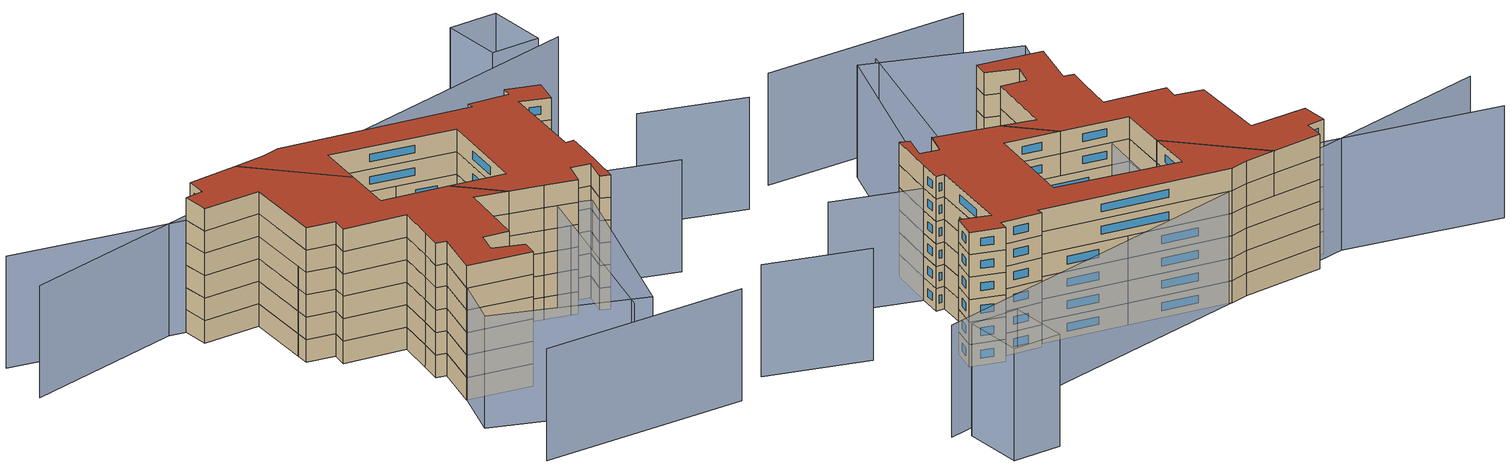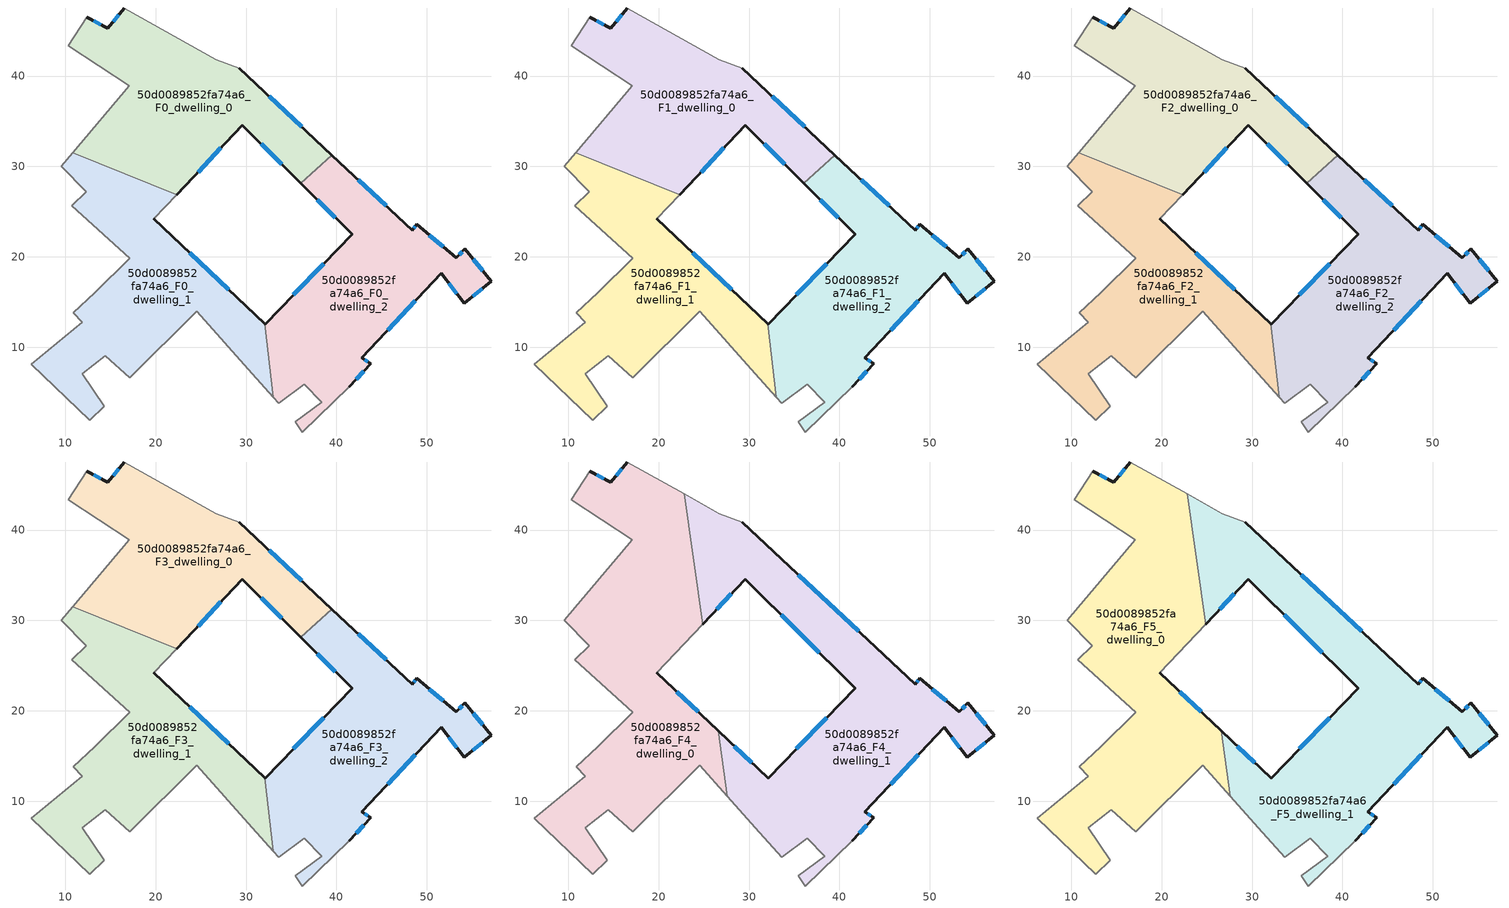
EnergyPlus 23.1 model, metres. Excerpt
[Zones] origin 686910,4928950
50d0089852fa74a6_F0_dwelling_0
 floor ground (EU_floor_Construction): 29.23,40.89 39.5,31.26 36.03,28.17 29.58,34.58 22.33,26.89 10.83,31.5 17.11,38.91 10.34,43.38 12.41,46.5 14.69,45.28 16.53,47.53 26.72,41.82 z0
 wall outside (EU_wall_Construction): 16.53,47.53 14.69,45.28 12.41,46.5 / 39.5,31.26 29.23,40.89 / 22.33,26.89 29.58,34.58 36.03,28.17 z0:3
 wall adiabatic (EU_wall_Construction): 12.41,46.5 10.34,43.38 17.11,38.91 10.83,31.5 / 29.23,40.89 26.72,41.82 16.53,47.53 z0:3
 wall to 50d0089852fa74a6_F0_dwelling_1 (EU_wall_Construction): 10.83,31.5 22.33,26.89 z0:3
 wall to 50d0089852fa74a6_F0_dwelling_2 (EU_wall_Construction): 36.03,28.17 39.5,31.26 z0:3
 window (EU_Window_Construction): 13.95,45.68 13.15,46.1 / 15.93,46.8 15.29,46.01 / 36.16,34.4 32.57,37.76 / 31.68,32.5 33.93,30.25 / 24.69,29.39 27.22,32.08 z0.98:2.02
50d0089852fa74a6_F0_dwelling_1
 floor ground (EU_floor_Construction): 22.33,26.89 19.81,24.21 32.05,12.62 32.99,4.49 30.67,7.1 24.55,14.01 17.16,6.65 14.45,9.09 11.87,7.09 14.31,3.48 12.7,1.95 6.26,8.1 11.9,12.78 10.91,13.82 13.25,16.02 17.12,19.84 10.7,25.64 12.35,27.21 9.58,30.02 10.83,31.5 z0
 wall outside (EU_wall_Construction): 32.05,12.62 19.81,24.21 z0:3
 wall adiabatic (EU_wall_Construction): 10.83,31.5 9.58,30.02 12.35,27.21 10.7,25.64 17.12,19.84 13.25,16.02 10.91,13.82 11.9,12.78 6.26,8.1 12.7,1.95 14.31,3.48 11.87,7.09 14.45,9.09 17.16,6.65 24.55,14.01 30.67,7.1 32.99,4.49 / 19.81,24.21 22.33,26.89 z0:3
 wall to 50d0089852fa74a6_F0_dwelling_2 (EU_wall_Construction): 32.99,4.49 32.05,12.62 z0:3
 window (EU_Window_Construction): 28.07,16.39 23.79,20.44 z0.98:2.02
50d0089852fa74a6_F0_dwelling_2
 floor ground (EU_floor_Construction): 54.2,20.91 57.11,17.28 54.13,14.85 51.59,18.17 42.81,8.84 43.78,8.18 41.42,5.66 36.24,0.63 35.44,1.74 38.37,3.94 36.46,5.9 33.6,3.81 32.99,4.49 32.05,12.62 32.1,12.57 41.75,22.48 36.03,28.17 39.5,31.26 48.38,22.95 48.87,23.6 53.25,19.92 z0
 wall outside (EU_wall_Construction): 41.42,5.66 43.78,8.18 42.81,8.84 51.59,18.17 54.13,14.85 57.11,17.28 54.2,20.91 53.25,19.92 48.87,23.6 48.38,22.95 39.5,31.26 / 36.03,28.17 41.75,22.48 32.1,12.57 32.05,12.62 z0:3
 wall adiabatic (EU_wall_Construction): 32.99,4.49 33.6,3.81 36.46,5.9 38.37,3.94 35.44,1.74 36.24,0.63 41.42,5.66 z0:3
 window (EU_Window_Construction): 45.66,11.88 48.73,15.14 / 43.46,8.4 43.12,8.63 / 42.19,6.48 43.01,7.36 / 38.61,19.26 35.24,15.79 / 37.89,26.32 39.89,24.33 / 45.49,25.65 42.39,28.56 / 48.71,23.39 48.54,23.16 / 51.82,21.12 50.29,22.4 / 53.89,20.59 53.56,20.24 / 56.16,18.46 55.14,19.73 / 55.1,15.64 56.14,16.49 / 52.41,17.09 53.3,15.93 z0.98:2.02
50d0089852fa74a6_F1_dwelling_0
 floor to 50d0089852fa74a6_F0_dwelling_0 (EU_floor_Construction): 29.23,40.89 39.5,31.26 36.03,28.17 29.58,34.58 22.33,26.89 10.83,31.5 17.11,38.91 10.34,43.38 12.41,46.5 14.69,45.28 16.53,47.53 26.72,41.82 z3
 wall outside (EU_wall_Construction): 16.53,47.53 14.69,45.28 12.41,46.5 / 39.5,31.26 29.23,40.89 / 22.33,26.89 29.58,34.58 36.03,28.17 z3:6
 wall adiabatic (EU_wall_Construction): 12.41,46.5 10.34,43.38 17.11,38.91 10.83,31.5 / 29.23,40.89 26.72,41.82 16.53,47.53 z3:6
 wall to 50d0089852fa74a6_F1_dwelling_1 (EU_wall_Construction): 10.83,31.5 22.33,26.89 z3:6
 wall to 50d0089852fa74a6_F1_dwelling_2 (EU_wall_Construction): 36.03,28.17 39.5,31.26 z3:6
 window (EU_Window_Construction): 13.95,45.68 13.15,46.1 / 15.93,46.8 15.29,46.01 / 36.16,34.4 32.57,37.76 / 31.68,32.5 33.93,30.25 / 24.69,29.39 27.22,32.08 z3.98:5.02
50d0089852fa74a6_F1_dwelling_1
 floor to 50d0089852fa74a6_F0_dwelling_1 (EU_floor_Construction): 22.33,26.89 19.81,24.21 32.05,12.62 32.99,4.49 30.67,7.1 24.55,14.01 17.16,6.65 14.45,9.09 11.87,7.09 14.31,3.48 12.7,1.95 6.26,8.1 11.9,12.78 10.91,13.82 13.25,16.02 17.12,19.84 10.7,25.64 12.35,27.21 9.58,30.02 10.83,31.5 z3
 wall outside (EU_wall_Construction): 32.05,12.62 19.81,24.21 z3:6
 wall adiabatic (EU_wall_Construction): 10.83,31.5 9.58,30.02 12.35,27.21 10.7,25.64 17.12,19.84 13.25,16.02 10.91,13.82 11.9,12.78 6.26,8.1 12.7,1.95 14.31,3.48 11.87,7.09 14.45,9.09 17.16,6.65 24.55,14.01 30.67,7.1 32.99,4.49 / 19.81,24.21 22.33,26.89 z3:6
 wall to 50d0089852fa74a6_F1_dwelling_2 (EU_wall_Construction): 32.99,4.49 32.05,12.62 z3:6
 window (EU_Window_Construction): 28.07,16.39 23.79,20.44 z3.98:5.02
50d0089852fa74a6_F1_dwelling_2
 floor to 50d0089852fa74a6_F0_dwelling_2 (EU_floor_Construction): 54.2,20.91 57.11,17.28 54.13,14.85 51.59,18.17 42.81,8.84 43.78,8.18 41.42,5.66 36.24,0.63 35.44,1.74 38.37,3.94 36.46,5.9 33.6,3.81 32.99,4.49 32.05,12.62 32.1,12.57 41.75,22.48 36.03,28.17 39.5,31.26 48.38,22.95 48.87,23.6 53.25,19.92 z3
 wall outside (EU_wall_Construction): 41.42,5.66 43.78,8.18 42.81,8.84 51.59,18.17 54.13,14.85 57.11,17.28 54.2,20.91 53.25,19.92 48.87,23.6 48.38,22.95 39.5,31.26 / 36.03,28.17 41.75,22.48 32.1,12.57 32.05,12.62 z3:6
 wall adiabatic (EU_wall_Construction): 32.99,4.49 33.6,3.81 36.46,5.9 38.37,3.94 35.44,1.74 36.24,0.63 41.42,5.66 z3:6
 window (EU_Window_Construction): 45.66,11.88 48.73,15.14 / 43.46,8.4 43.12,8.63 / 42.19,6.48 43.01,7.36 / 38.61,19.26 35.24,15.79 / 37.89,26.32 39.89,24.33 / 45.49,25.65 42.39,28.56 / 48.71,23.39 48.54,23.16 / 51.82,21.12 50.29,22.4 / 53.89,20.59 53.56,20.24 / 56.16,18.46 55.14,19.73 / 55.1,15.64 56.14,16.49 / 52.41,17.09 53.3,15.93 z3.98:5.02
50d0089852fa74a6_F2_dwelling_0
 floor to 50d0089852fa74a6_F1_dwelling_0 (EU_floor_Construction): 29.23,40.89 39.5,31.26 36.03,28.17 29.58,34.58 22.33,26.89 10.83,31.5 17.11,38.91 10.34,43.38 12.41,46.5 14.69,45.28 16.53,47.53 26.72,41.82 z6
 wall outside (EU_wall_Construction): 16.53,47.53 14.69,45.28 12.41,46.5 / 39.5,31.26 29.23,40.89 / 22.33,26.89 29.58,34.58 36.03,28.17 z6:9
 wall adiabatic (EU_wall_Construction): 12.41,46.5 10.34,43.38 17.11,38.91 10.83,31.5 / 29.23,40.89 26.72,41.82 16.53,47.53 z6:9
 wall to 50d0089852fa74a6_F2_dwelling_1 (EU_wall_Construction): 10.83,31.5 22.33,26.89 z6:9
 wall to 50d0089852fa74a6_F2_dwelling_2 (EU_wall_Construction): 36.03,28.17 39.5,31.26 z6:9
 window (EU_Window_Construction): 13.95,45.68 13.15,46.1 / 15.93,46.8 15.29,46.01 / 36.16,34.4 32.57,37.76 / 31.68,32.5 33.93,30.25 / 24.69,29.39 27.22,32.08 z6.98:8.02
50d0089852fa74a6_F2_dwelling_1
 floor to 50d0089852fa74a6_F1_dwelling_1 (EU_floor_Construction): 22.33,26.89 19.81,24.21 32.05,12.62 32.99,4.49 30.67,7.1 24.55,14.01 17.16,6.65 14.45,9.09 11.87,7.09 14.31,3.48 12.7,1.95 6.26,8.1 11.9,12.78 10.91,13.82 13.25,16.02 17.12,19.84 10.7,25.64 12.35,27.21 9.58,30.02 10.83,31.5 z6
 wall outside (EU_wall_Construction): 32.05,12.62 19.81,24.21 z6:9
 wall adiabatic (EU_wall_Construction): 10.83,31.5 9.58,30.02 12.35,27.21 10.7,25.64 17.12,19.84 13.25,16.02 10.91,13.82 11.9,12.78 6.26,8.1 12.7,1.95 14.31,3.48 11.87,7.09 14.45,9.09 17.16,6.65 24.55,14.01 30.67,7.1 32.99,4.49 / 19.81,24.21 22.33,26.89 z6:9
 wall to 50d0089852fa74a6_F2_dwelling_2 (EU_wall_Construction): 32.99,4.49 32.05,12.62 z6:9
 window (EU_Window_Construction): 28.07,16.39 23.79,20.44 z6.98:8.02
50d0089852fa74a6_F2_dwelling_2
 floor to 50d0089852fa74a6_F1_dwelling_2 (EU_floor_Construction): 54.2,20.91 57.11,17.28 54.13,14.85 51.59,18.17 42.81,8.84 43.78,8.18 41.42,5.66 36.24,0.63 35.44,1.74 38.37,3.94 36.46,5.9 33.6,3.81 32.99,4.49 32.05,12.62 32.1,12.57 41.75,22.48 36.03,28.17 39.5,31.26 48.38,22.95 48.87,23.6 53.25,19.92 z6
 wall outside (EU_wall_Construction): 41.42,5.66 43.78,8.18 42.81,8.84 51.59,18.17 54.13,14.85 57.11,17.28 54.2,20.91 53.25,19.92 48.87,23.6 48.38,22.95 39.5,31.26 / 36.03,28.17 41.75,22.48 32.1,12.57 32.05,12.62 z6:9
 wall adiabatic (EU_wall_Construction): 32.99,4.49 33.6,3.81 36.46,5.9 38.37,3.94 35.44,1.74 36.24,0.63 41.42,5.66 z6:9
 window (EU_Window_Construction): 45.66,11.88 48.73,15.14 / 43.46,8.4 43.12,8.63 / 42.19,6.48 43.01,7.36 / 38.61,19.26 35.24,15.79 / 37.89,26.32 39.89,24.33 / 45.49,25.65 42.39,28.56 / 48.71,23.39 48.54,23.16 / 51.82,21.12 50.29,22.4 / 53.89,20.59 53.56,20.24 / 56.16,18.46 55.14,19.73 / 55.1,15.64 56.14,16.49 / 52.41,17.09 53.3,15.93 z6.98:8.02
50d0089852fa74a6_F3_dwelling_0
 floor to 50d0089852fa74a6_F2_dwelling_0 (EU_floor_Construction): 29.23,40.89 39.5,31.26 36.03,28.17 29.58,34.58 22.33,26.89 10.83,31.5 17.11,38.91 10.34,43.38 12.41,46.5 14.69,45.28 16.53,47.53 26.72,41.82 z9
 wall outside (EU_wall_Construction): 16.53,47.53 14.69,45.28 12.41,46.5 / 39.5,31.26 29.23,40.89 / 22.33,26.89 29.58,34.58 36.03,28.17 z9:12
 wall adiabatic (EU_wall_Construction): 12.41,46.5 10.34,43.38 17.11,38.91 10.83,31.5 / 29.23,40.89 26.72,41.82 16.53,47.53 z9:12
 wall to 50d0089852fa74a6_F3_dwelling_1 (EU_wall_Construction): 10.83,31.5 22.33,26.89 z9:12
 wall to 50d0089852fa74a6_F3_dwelling_2 (EU_wall_Construction): 36.03,28.17 39.5,31.26 z9:12
 window (EU_Window_Construction): 13.95,45.68 13.15,46.1 / 15.93,46.8 15.29,46.01 / 36.16,34.4 32.57,37.76 / 31.68,32.5 33.93,30.25 / 24.69,29.39 27.22,32.08 z9.98:11.02
50d0089852fa74a6_F3_dwelling_1
 floor to 50d0089852fa74a6_F2_dwelling_1 (EU_floor_Construction): 22.33,26.89 19.81,24.21 32.05,12.62 32.99,4.49 30.67,7.1 24.55,14.01 17.16,6.65 14.45,9.09 11.87,7.09 14.31,3.48 12.7,1.95 6.26,8.1 11.9,12.78 10.91,13.82 13.25,16.02 17.12,19.84 10.7,25.64 12.35,27.21 9.58,30.02 10.83,31.5 z9
 wall outside (EU_wall_Construction): 32.05,12.62 19.81,24.21 z9:12
 wall adiabatic (EU_wall_Construction): 10.83,31.5 9.58,30.02 12.35,27.21 10.7,25.64 17.12,19.84 13.25,16.02 10.91,13.82 11.9,12.78 6.26,8.1 12.7,1.95 14.31,3.48 11.87,7.09 14.45,9.09 17.16,6.65 24.55,14.01 30.67,7.1 32.99,4.49 / 19.81,24.21 22.33,26.89 z9:12
 wall to 50d0089852fa74a6_F3_dwelling_2 (EU_wall_Construction): 32.99,4.49 32.05,12.62 z9:12
 window (EU_Window_Construction): 28.07,16.39 23.79,20.44 z9.98:11.02
50d0089852fa74a6_F3_dwelling_2
 floor to 50d0089852fa74a6_F2_dwelling_2 (EU_floor_Construction): 54.2,20.91 57.11,17.28 54.13,14.85 51.59,18.17 42.81,8.84 43.78,8.18 41.42,5.66 36.24,0.63 35.44,1.74 38.37,3.94 36.46,5.9 33.6,3.81 32.99,4.49 32.05,12.62 32.1,12.57 41.75,22.48 36.03,28.17 39.5,31.26 48.38,22.95 48.87,23.6 53.25,19.92 z9
 wall outside (EU_wall_Construction): 41.42,5.66 43.78,8.18 42.81,8.84 51.59,18.17 54.13,14.85 57.11,17.28 54.2,20.91 53.25,19.92 48.87,23.6 48.38,22.95 39.5,31.26 / 36.03,28.17 41.75,22.48 32.1,12.57 32.05,12.62 z9:12
 wall adiabatic (EU_wall_Construction): 32.99,4.49 33.6,3.81 36.46,5.9 38.37,3.94 35.44,1.74 36.24,0.63 41.42,5.66 z9:12
 window (EU_Window_Construction): 45.66,11.88 48.73,15.14 / 43.46,8.4 43.12,8.63 / 42.19,6.48 43.01,7.36 / 38.61,19.26 35.24,15.79 / 37.89,26.32 39.89,24.33 / 45.49,25.65 42.39,28.56 / 48.71,23.39 48.54,23.16 / 51.82,21.12 50.29,22.4 / 53.89,20.59 53.56,20.24 / 56.16,18.46 55.14,19.73 / 55.1,15.64 56.14,16.49 / 52.41,17.09 53.3,15.93 z9.98:11.02
50d0089852fa74a6_F4_dwelling_0
 floor to 50d0089852fa74a6_F3_dwelling_0 (EU_floor_Construction): 22.84,44 24.89,29.61 22.33,26.89 10.83,31.5 17.11,38.91 10.34,43.38 12.41,46.5 14.69,45.28 16.53,47.53 z12
 floor to 50d0089852fa74a6_F3_dwelling_1 (EU_floor_Construction): 22.33,26.89 19.81,24.21 26.58,17.8 27.61,10.55 24.55,14.01 17.16,6.65 14.45,9.09 11.87,7.09 14.31,3.48 12.7,1.95 6.26,8.1 11.9,12.78 10.91,13.82 13.25,16.02 17.12,19.84 10.7,25.64 12.35,27.21 9.58,30.02 10.83,31.5 z12
 wall outside (EU_wall_Construction): 16.53,47.53 14.69,45.28 12.41,46.5 / 26.58,17.8 19.81,24.21 z12:15
 wall adiabatic (EU_wall_Construction): 12.41,46.5 10.34,43.38 17.11,38.91 9.58,30.02 12.35,27.21 10.7,25.64 17.12,19.84 13.25,16.02 10.91,13.82 11.9,12.78 6.26,8.1 12.7,1.95 14.31,3.48 11.87,7.09 14.45,9.09 17.16,6.65 24.55,14.01 27.61,10.55 / 22.83,44 16.53,47.53 / 19.81,24.21 24.89,29.61 z12:15
 wall to 50d0089852fa74a6_F4_dwelling_1 (EU_wall_Construction): 24.89,29.61 22.83,44 / 27.61,10.55 26.58,17.8 z12:15
 window (EU_Window_Construction): 13.95,45.68 13.15,46.1 / 15.93,46.8 15.29,46.01 / 24.38,19.88 22.01,22.13 z12.98:14.02
50d0089852fa74a6_F4_dwelling_1
 floor outside (EU_floor_Construction): 36.46,5.9 33.6,3.81 32.99,4.49 33.6,3.81 z12
 floor to 50d0089852fa74a6_F3_dwelling_0 (EU_floor_Construction): 29.23,40.89 39.5,31.26 36.03,28.17 29.58,34.58 24.89,29.61 22.84,44 26.72,41.82 z12
 floor to 50d0089852fa74a6_F3_dwelling_2 (EU_floor_Construction): 54.2,20.91 57.11,17.28 54.13,14.85 51.59,18.17 42.81,8.84 43.78,8.18 41.42,5.66 36.24,0.63 35.44,1.74 38.37,3.94 36.46,5.9 33.6,3.81 32.99,4.49 32.05,12.62 32.1,12.57 41.75,22.48 36.03,28.17 39.5,31.26 48.38,22.95 48.87,23.6 53.25,19.92 z12
 floor to 50d0089852fa74a6_F3_dwelling_1 (EU_floor_Construction): 32.05,12.62 32.99,4.49 30.67,7.1 27.61,10.55 26.58,17.8 z12
 wall outside (EU_wall_Construction): 41.42,5.66 43.78,8.18 42.81,8.84 51.59,18.17 54.13,14.85 57.11,17.28 54.2,20.91 53.25,19.92 48.87,23.6 48.38,22.95 29.23,40.89 / 24.89,29.61 29.58,34.58 41.75,22.48 32.1,12.57 26.58,17.8 z12:15
 wall adiabatic (EU_wall_Construction): 27.61,10.55 30.67,7.1 33.6,3.81 36.46,5.9 38.37,3.94 35.44,1.74 36.24,0.63 41.42,5.66 / 29.23,40.89 26.72,41.82 22.83,44 z12:15
 window (EU_Window_Construction): 43.46,8.4 43.12,8.63 / 42.19,6.48 43.01,7.36 / 30.3,14.27 28.37,16.1 / 38.61,19.26 35.24,15.79 / 33.54,30.65 37.79,26.42 / 26.42,31.22 28.05,32.96 / 42.15,28.79 35.46,35.06 / 48.71,23.39 48.54,23.16 / 51.82,21.12 50.29,22.4 / 53.89,20.59 53.56,20.24 / 56.16,18.46 55.14,19.73 / 55.1,15.64 56.14,16.49 / 52.41,17.09 53.3,15.93 / 45.66,11.88 48.73,15.14 z12.98:14.02
50d0089852fa74a6_F5_dwelling_0
 floor to 50d0089852fa74a6_F4_dwelling_0 (EU_floor_Construction): 22.83,44 24.89,29.61 19.81,24.21 26.58,17.8 27.61,10.55 24.55,14.01 17.16,6.65 14.45,9.09 11.87,7.09 14.31,3.48 12.7,1.95 6.26,8.1 11.9,12.78 10.91,13.82 13.25,16.02 17.12,19.84 10.7,25.64 12.35,27.21 9.58,30.02 17.11,38.91 10.34,43.38 12.41,46.5 14.69,45.28 16.53,47.53 z15
 wall outside (EU_wall_Construction): 16.53,47.53 14.69,45.28 12.41,46.5 / 26.58,17.8 19.81,24.21 z15:18
 wall adiabatic (EU_wall_Construction): 12.41,46.5 10.34,43.38 17.11,38.91 9.58,30.02 12.35,27.21 10.7,25.64 17.12,19.84 13.25,16.02 10.91,13.82 11.9,12.78 6.26,8.1 12.7,1.95 14.31,3.48 11.87,7.09 14.45,9.09 17.16,6.65 24.55,14.01 27.61,10.55 / 22.83,44 16.53,47.53 / 19.81,24.21 24.89,29.61 z15:18
 wall to 50d0089852fa74a6_F5_dwelling_1 (EU_wall_Construction): 24.89,29.61 22.83,44 / 27.61,10.55 26.58,17.8 z15:18
 window (EU_Window_Construction): 13.95,45.68 13.15,46.1 / 15.93,46.8 15.29,46.01 / 24.38,19.88 22.01,22.13 z15.98:17.02
 roof outside (EU_roof_Construction): 27.61,10.55 26.58,17.8 19.81,24.21 24.89,29.61 22.83,44 16.53,47.53 14.69,45.28 12.41,46.5 10.34,43.38 17.11,38.91 9.58,30.02 12.35,27.21 10.7,25.64 17.12,19.84 13.25,16.02 10.91,13.82 11.9,12.78 6.26,8.1 12.7,1.95 14.31,3.48 11.87,7.09 14.45,9.09 17.16,6.65 24.55,14.01 z18
50d0089852fa74a6_F5_dwelling_1
 floor to 50d0089852fa74a6_F4_dwelling_1 (EU_floor_Construction): 48.87,23.6 53.25,19.92 54.2,20.91 57.11,17.28 54.13,14.85 51.59,18.17 42.81,8.84 43.78,8.18 41.42,5.66 36.24,0.63 35.44,1.74 38.37,3.94 36.46,5.9 33.6,3.81 30.67,7.1 27.61,10.55 26.58,17.8 32.1,12.57 41.75,22.48 29.58,34.58 24.89,29.61 22.83,44 26.72,41.82 29.23,40.89 48.38,22.95 z15
 wall outside (EU_wall_Construction): 41.42,5.66 43.78,8.18 42.81,8.84 51.59,18.17 54.13,14.85 57.11,17.28 54.2,20.91 53.25,19.92 48.87,23.6 48.38,22.95 29.23,40.89 / 24.89,29.61 29.58,34.58 41.75,22.48 32.1,12.57 26.58,17.8 z15:18
 wall adiabatic (EU_wall_Construction): 27.61,10.55 30.67,7.1 33.6,3.81 36.46,5.9 38.37,3.94 35.44,1.74 36.24,0.63 41.42,5.66 / 29.23,40.89 26.72,41.82 22.83,44 z15:18
 window (EU_Window_Construction): 43.46,8.4 43.12,8.63 / 42.19,6.48 43.01,7.36 / 30.3,14.27 28.37,16.1 / 38.61,19.26 35.24,15.79 / 33.54,30.65 37.79,26.42 / 26.42,31.22 28.05,32.96 / 42.15,28.79 35.46,35.06 / 48.71,23.39 48.54,23.16 / 51.82,21.12 50.29,22.4 / 53.89,20.59 53.56,20.24 / 56.16,18.46 55.14,19.73 / 55.1,15.64 56.14,16.49 / 52.41,17.09 53.3,15.93 / 45.66,11.88 48.73,15.14 z15.98:17.02
 roof outside (EU_roof_Construction): 54.13,14.85 57.11,17.28 54.2,20.91 53.25,19.92 48.87,23.6 48.38,22.95 29.23,40.89 26.72,41.82 22.83,44 24.89,29.61 29.58,34.58 41.75,22.48 32.1,12.57 26.58,17.8 27.61,10.55 30.67,7.1 33.6,3.81 36.46,5.9 38.37,3.94 35.44,1.74 36.24,0.63 41.42,5.66 43.78,8.18 42.81,8.84 51.59,18.17 z18
shading: -6.38,-6.84 17.55,-23.14 / 59.33,5.76 68.4,-5.35 / 9.26,-12.36 37.48,10.52 / 37.48,10.52 49.1,-3.81 / -4.63,63.46 29.01,29.98 / 29.01,29.98 6.75,7.61 / 76.33,22.15 -10.95,56.76 / 11.76,-13.83 -0.42,3.36 / -0.42,3.36 22.43,19.57 / 22.43,19.57 34.62,2.37 / 34.62,2.37 11.76,-13.83 / 79.92,31.5 75.17,24.25 / 75.17,24.25 69.42,28.01 / 69.42,28.01 74.17,35.27 / 74.17,35.27 79.92,31.5 z0:15
[Building]
EU S2 Campaign: North Axis=0; Terrain=City; Solar Distribution=FullExterior
[Site:Location]
Bologna: Latitude=44.5; Longitude=11.25; Time Zone=1; Elevation=37
[SizingPeriod:WeatherFileDays]
AnnualSizingPeriod: Begin Month=1; Begin Day of Month=1; End Month=12; End Day of Month=31; Day of Week for Start Day=Monday; Use Weather File Daylight Saving Period=No; Use Weather File Rain and Snow Indicators=No
[MATERIAL]
EU_InternalMass_Material: Roughness=MediumRough; Thickness=0.1; Conductivity=1; Density=1800; Specific Heat=900; Thermal Absorptance=0.9; Solar Absorptance=0.7; Visible Absorptance=0.7
[MATERIAL:NOMASS] Roughness=MediumRough; Thermal Absorptance=0.9; Solar Absorptance=0.7; Visible Absorptance=0.7
Name | Thermal Resistance
EU_wall_NoMass | 0.905828
EU_roof_NoMass | 0.37593
EU_floor_NoMass | 0.67114
[WINDOWMATERIAL:SIMPLEGLAZINGSYSTEM]
EU_Window_SimpleGlazing: UFactor=4.52486; Solar Heat Gain Coefficient=0.85; Visible Transmittance=0.85
[CONSTRUCTION]
EU_wall_Construction: EU_wall_NoMass
EU_roof_Construction: EU_roof_NoMass
EU_floor_Construction: EU_floor_NoMass
EU_InternalMass_Construction: EU_InternalMass_Material
EU_Window_Construction: EU_Window_SimpleGlazing
[ZONE] Type=1; Multiplier=1; Ceiling Height=autocalculate; Floor Area=autocalculate; Part of Total Floor Area=Yes
Name | Volume
50d0089852fa74a6_F0_dwelling_0 | 873.442
50d0089852fa74a6_F1_dwelling_0; 50d0089852fa74a6_F2_dwelling_0; 50d0089852fa74a6_F3_dwelling_0 | 873.443
50d0089852fa74a6_F4_dwelling_0; 50d0089852fa74a6_F4_dwelling_1 | 1310.17
50d0089852fa74a6_F5_dwelling_0 | 1310.18
50d0089852fa74a6_F0_dwelling_1; 50d0089852fa74a6_F1_dwelling_1; 50d0089852fa74a6_F2_dwelling_1; 50d0089852fa74a6_F3_dwelling_1 | 873.455
50d0089852fa74a6_F5_dwelling_1 | 1310.15
50d0089852fa74a6_F0_dwelling_2 | 873.471
50d0089852fa74a6_F1_dwelling_2; 50d0089852fa74a6_F2_dwelling_2; 50d0089852fa74a6_F3_dwelling_2 | 873.438
[INTERNALMASS] Construction=EU_InternalMass_Construction
Name | Zone or ZoneList | Surface Area
50d0089852fa74a6_F0_dwelling_0_EU_InternalMass | 50d0089852fa74a6_F0_dwelling_0 | 291.148
50d0089852fa74a6_F0_dwelling_1_EU_InternalMass | 50d0089852fa74a6_F0_dwelling_1 | 291.152
50d0089852fa74a6_F0_dwelling_2_EU_InternalMass | 50d0089852fa74a6_F0_dwelling_2 | 291.155
50d0089852fa74a6_F1_dwelling_0_EU_InternalMass | 50d0089852fa74a6_F1_dwelling_0 | 291.148
50d0089852fa74a6_F1_dwelling_1_EU_InternalMass | 50d0089852fa74a6_F1_dwelling_1 | 291.152
50d0089852fa74a6_F1_dwelling_2_EU_InternalMass | 50d0089852fa74a6_F1_dwelling_2 | 291.155
50d0089852fa74a6_F2_dwelling_0_EU_InternalMass | 50d0089852fa74a6_F2_dwelling_0 | 291.148
50d0089852fa74a6_F2_dwelling_1_EU_InternalMass | 50d0089852fa74a6_F2_dwelling_1 | 291.152
50d0089852fa74a6_F2_dwelling_2_EU_InternalMass | 50d0089852fa74a6_F2_dwelling_2 | 291.155
50d0089852fa74a6_F3_dwelling_0_EU_InternalMass | 50d0089852fa74a6_F3_dwelling_0 | 291.148
50d0089852fa74a6_F3_dwelling_1_EU_InternalMass | 50d0089852fa74a6_F3_dwelling_1 | 291.152
50d0089852fa74a6_F3_dwelling_2_EU_InternalMass | 50d0089852fa74a6_F3_dwelling_2 | 291.155
50d0089852fa74a6_F4_dwelling_0_EU_InternalMass | 50d0089852fa74a6_F4_dwelling_0 | 436.728
50d0089852fa74a6_F4_dwelling_1_EU_InternalMass | 50d0089852fa74a6_F4_dwelling_1 | 436.725
50d0089852fa74a6_F5_dwelling_0_EU_InternalMass | 50d0089852fa74a6_F5_dwelling_0 | 436.728
50d0089852fa74a6_F5_dwelling_1_EU_InternalMass | 50d0089852fa74a6_F5_dwelling_1 | 436.725
[OTHEREQUIPMENT] Fuel Type=Electricity; Design Level Calculation Method=Watts/Area; Power per Zone Floor Area=1; Fraction Latent=0; Fraction Radiant=0; Fraction Lost=0; Carbon Dioxide Generation Rate=0; EndUse Subcategory=EU_Step8_InternalGains
Name | Zone or ZoneList or Space or SpaceList | Schedule
EU_Step8_InternalGain_50d0089852fa74a6_F0_dwelling_0_f000 | 50d0089852fa74a6_F0_dwelling_0 | EU_Step8_GainSchedule_50d0089852fa74a6_F0_dwelling_0_f000
EU_Step8_InternalGain_50d0089852fa74a6_F0_dwelling_1_f000 | 50d0089852fa74a6_F0_dwelling_1 | EU_Step8_GainSchedule_50d0089852fa74a6_F0_dwelling_1_f000
EU_Step8_InternalGain_50d0089852fa74a6_F0_dwelling_2_f000 | 50d0089852fa74a6_F0_dwelling_2 | EU_Step8_GainSchedule_50d0089852fa74a6_F0_dwelling_2_f000
EU_Step8_InternalGain_50d0089852fa74a6_F1_dwelling_0_f000 | 50d0089852fa74a6_F1_dwelling_0 | EU_Step8_GainSchedule_50d0089852fa74a6_F1_dwelling_0_f000
EU_Step8_InternalGain_50d0089852fa74a6_F1_dwelling_1_f000 | 50d0089852fa74a6_F1_dwelling_1 | EU_Step8_GainSchedule_50d0089852fa74a6_F1_dwelling_1_f000
EU_Step8_InternalGain_50d0089852fa74a6_F1_dwelling_2_f000 | 50d0089852fa74a6_F1_dwelling_2 | EU_Step8_GainSchedule_50d0089852fa74a6_F1_dwelling_2_f000
EU_Step8_InternalGain_50d0089852fa74a6_F2_dwelling_0_f000 | 50d0089852fa74a6_F2_dwelling_0 | EU_Step8_GainSchedule_50d0089852fa74a6_F2_dwelling_0_f000
EU_Step8_InternalGain_50d0089852fa74a6_F2_dwelling_1_f000 | 50d0089852fa74a6_F2_dwelling_1 | EU_Step8_GainSchedule_50d0089852fa74a6_F2_dwelling_1_f000
EU_Step8_InternalGain_50d0089852fa74a6_F2_dwelling_2_f000 | 50d0089852fa74a6_F2_dwelling_2 | EU_Step8_GainSchedule_50d0089852fa74a6_F2_dwelling_2_f000
EU_Step8_InternalGain_50d0089852fa74a6_F3_dwelling_0_f000 | 50d0089852fa74a6_F3_dwelling_0 | EU_Step8_GainSchedule_50d0089852fa74a6_F3_dwelling_0_f000
EU_Step8_InternalGain_50d0089852fa74a6_F3_dwelling_1_f000 | 50d0089852fa74a6_F3_dwelling_1 | EU_Step8_GainSchedule_50d0089852fa74a6_F3_dwelling_1_f000
EU_Step8_InternalGain_50d0089852fa74a6_F3_dwelling_2_f000 | 50d0089852fa74a6_F3_dwelling_2 | EU_Step8_GainSchedule_50d0089852fa74a6_F3_dwelling_2_f000
EU_Step8_InternalGain_50d0089852fa74a6_F4_dwelling_0_f000 | 50d0089852fa74a6_F4_dwelling_0 | EU_Step8_GainSchedule_50d0089852fa74a6_F4_dwelling_0_f000
EU_Step8_InternalGain_50d0089852fa74a6_F4_dwelling_1_f000 | 50d0089852fa74a6_F4_dwelling_1 | EU_Step8_GainSchedule_50d0089852fa74a6_F4_dwelling_1_f000
EU_Step8_InternalGain_50d0089852fa74a6_F5_dwelling_0_f000 | 50d0089852fa74a6_F5_dwelling_0 | EU_Step8_GainSchedule_50d0089852fa74a6_F5_dwelling_0_f000
EU_Step8_InternalGain_50d0089852fa74a6_F5_dwelling_1_f000 | 50d0089852fa74a6_F5_dwelling_1 | EU_Step8_GainSchedule_50d0089852fa74a6_F5_dwelling_1_f000
[ZONEVENTILATION:DESIGNFLOWRATE] Schedule=EU_AlwaysOn; Design Flow Rate Calculation Method=AirChanges/Hour; Air Changes per Hour=0.73129; Ventilation Type=Natural; Fan Pressure Rise=0; Fan Total Efficiency=1; Constant Term Coefficient=1; Temperature Term Coefficient=0; Velocity Term Coefficient=0; Velocity Squared Term Coefficient=0; Minimum Indoor Temperature=-100; Maximum Indoor Temperature=100; Delta Temperature=-100; Minimum Outdoor Temperature=-100; Maximum Outdoor Temperature=100; Maximum Wind Speed=40
Name | Zone or ZoneList or Space or SpaceList
EU_ConstantAir_50d0089852fa74a6_F0_dwelling_0 | 50d0089852fa74a6_F0_dwelling_0
EU_ConstantAir_50d0089852fa74a6_F0_dwelling_1 | 50d0089852fa74a6_F0_dwelling_1
EU_ConstantAir_50d0089852fa74a6_F0_dwelling_2 | 50d0089852fa74a6_F0_dwelling_2
EU_ConstantAir_50d0089852fa74a6_F1_dwelling_0 | 50d0089852fa74a6_F1_dwelling_0
EU_ConstantAir_50d0089852fa74a6_F1_dwelling_1 | 50d0089852fa74a6_F1_dwelling_1
EU_ConstantAir_50d0089852fa74a6_F1_dwelling_2 | 50d0089852fa74a6_F1_dwelling_2
EU_ConstantAir_50d0089852fa74a6_F2_dwelling_0 | 50d0089852fa74a6_F2_dwelling_0
EU_ConstantAir_50d0089852fa74a6_F2_dwelling_1 | 50d0089852fa74a6_F2_dwelling_1
EU_ConstantAir_50d0089852fa74a6_F2_dwelling_2 | 50d0089852fa74a6_F2_dwelling_2
EU_ConstantAir_50d0089852fa74a6_F3_dwelling_0 | 50d0089852fa74a6_F3_dwelling_0
EU_ConstantAir_50d0089852fa74a6_F3_dwelling_1 | 50d0089852fa74a6_F3_dwelling_1
EU_ConstantAir_50d0089852fa74a6_F3_dwelling_2 | 50d0089852fa74a6_F3_dwelling_2
EU_ConstantAir_50d0089852fa74a6_F4_dwelling_0 | 50d0089852fa74a6_F4_dwelling_0
EU_ConstantAir_50d0089852fa74a6_F4_dwelling_1 | 50d0089852fa74a6_F4_dwelling_1
EU_ConstantAir_50d0089852fa74a6_F5_dwelling_0 | 50d0089852fa74a6_F5_dwelling_0
EU_ConstantAir_50d0089852fa74a6_F5_dwelling_1 | 50d0089852fa74a6_F5_dwelling_1
[HVACTEMPLATE:THERMOSTAT] Constant Heating Setpoint=20; Constant Cooling Setpoint=50
EU_HeatOnly_50d0089852fa74a6_F0_dwelling_0; EU_HeatOnly_50d0089852fa74a6_F0_dwelling_1; EU_HeatOnly_50d0089852fa74a6_F0_dwelling_2; EU_HeatOnly_50d0089852fa74a6_F1_dwelling_0; EU_HeatOnly_50d0089852fa74a6_F1_dwelling_1; EU_HeatOnly_50d0089852fa74a6_F1_dwelling_2; EU_HeatOnly_50d0089852fa74a6_F2_dwelling_0; EU_HeatOnly_50d0089852fa74a6_F2_dwelling_1; EU_HeatOnly_50d0089852fa74a6_F2_dwelling_2; EU_HeatOnly_50d0089852fa74a6_F3_dwelling_0; EU_HeatOnly_50d0089852fa74a6_F3_dwelling_1; EU_HeatOnly_50d0089852fa74a6_F3_dwelling_2; EU_HeatOnly_50d0089852fa74a6_F4_dwelling_0; EU_HeatOnly_50d0089852fa74a6_F4_dwelling_1; EU_HeatOnly_50d0089852fa74a6_F5_dwelling_0; EU_HeatOnly_50d0089852fa74a6_F5_dwelling_1
[HVACTEMPLATE:ZONE:IDEALLOADSAIRSYSTEM] System Availability Schedule=EU_AlwaysOn; Maximum Heating Supply Air Temperature=50; Minimum Cooling Supply Air Temperature=13; Maximum Heating Supply Air Humidity Ratio=0.0156; Minimum Cooling Supply Air Humidity Ratio=0.0077; Heating Limit=NoLimit; Cooling Limit=NoLimit; Heating Availability Schedule=EU_AlwaysOn; Cooling Availability Schedule=EU_CoolingOff; Dehumidification Control Type=ConstantSensibleHeatRatio; Cooling Sensible Heat Ratio=0.7; Dehumidification Setpoint=60; Humidification Control Type=None; Humidification Setpoint=30; Outdoor Air Method=None; Outdoor Air Flow Rate per Person=0.00944; Outdoor Air Flow Rate per Zone Floor Area=0; Outdoor Air Flow Rate per Zone=0; Demand Controlled Ventilation Type=None; Outdoor Air Economizer Type=NoEconomizer; Heat Recovery Type=None; Sensible Heat Recovery Effectiveness=0.7; Latent Heat Recovery Effectiveness=0.65
Name | Template Thermostat
50d0089852fa74a6_F0_dwelling_0 | EU_HeatOnly_50d0089852fa74a6_F0_dwelling_0
50d0089852fa74a6_F0_dwelling_1 | EU_HeatOnly_50d0089852fa74a6_F0_dwelling_1
50d0089852fa74a6_F0_dwelling_2 | EU_HeatOnly_50d0089852fa74a6_F0_dwelling_2
50d0089852fa74a6_F1_dwelling_0 | EU_HeatOnly_50d0089852fa74a6_F1_dwelling_0
50d0089852fa74a6_F1_dwelling_1 | EU_HeatOnly_50d0089852fa74a6_F1_dwelling_1
50d0089852fa74a6_F1_dwelling_2 | EU_HeatOnly_50d0089852fa74a6_F1_dwelling_2
50d0089852fa74a6_F2_dwelling_0 | EU_HeatOnly_50d0089852fa74a6_F2_dwelling_0
50d0089852fa74a6_F2_dwelling_1 | EU_HeatOnly_50d0089852fa74a6_F2_dwelling_1
50d0089852fa74a6_F2_dwelling_2 | EU_HeatOnly_50d0089852fa74a6_F2_dwelling_2
50d0089852fa74a6_F3_dwelling_0 | EU_HeatOnly_50d0089852fa74a6_F3_dwelling_0
50d0089852fa74a6_F3_dwelling_1 | EU_HeatOnly_50d0089852fa74a6_F3_dwelling_1
50d0089852fa74a6_F3_dwelling_2 | EU_HeatOnly_50d0089852fa74a6_F3_dwelling_2
50d0089852fa74a6_F4_dwelling_0 | EU_HeatOnly_50d0089852fa74a6_F4_dwelling_0
50d0089852fa74a6_F4_dwelling_1 | EU_HeatOnly_50d0089852fa74a6_F4_dwelling_1
50d0089852fa74a6_F5_dwelling_0 | EU_HeatOnly_50d0089852fa74a6_F5_dwelling_0
50d0089852fa74a6_F5_dwelling_1 | EU_HeatOnly_50d0089852fa74a6_F5_dwelling_1
[SIZING:ZONE] Zone Cooling Design Supply Air Temperature Input Method=SupplyAirTemperature; Zone Cooling Design Supply Air Temperature=13; Zone Heating Design Supply Air Temperature Input Method=SupplyAirTemperature; Zone Heating Design Supply Air Temperature=50; Zone Cooling Design Supply Air Humidity Ratio=0.008; Zone Heating Design Supply Air Humidity Ratio=0.008; Cooling Design Air Flow Method=DesignDay; Cooling Design Air Flow Rate=0; Cooling Minimum Air Flow per Zone Floor Area=0.000762; Cooling Minimum Air Flow=0; Cooling Minimum Air Flow Fraction=0.2; Heating Design Air Flow Method=DesignDay; Heating Design Air Flow Rate=0; Heating Maximum Air Flow per Zone Floor Area=0.002032; Heating Maximum Air Flow=0.141576; Heating Maximum Air Flow Fraction=0.3; Account for Dedicated Outdoor Air System=No; Dedicated Outdoor Air System Control Strategy=NeutralSupplyAir; Dedicated Outdoor Air Low Setpoint Temperature for Design=autosize; Dedicated Outdoor Air High Setpoint Temperature for Design=autosize; Zone Load Sizing Method=Sensible Load Only No Latent Load; Zone Latent Cooling Design Supply Air Humidity Ratio Input Method=HumidityRatioDifference; Zone Cooling Design Supply Air Humidity Ratio Difference=0.005; Zone Latent Heating Design Supply Air Humidity Ratio Input Method=HumidityRatioDifference; Zone Humidification Design Supply Air Humidity Ratio Difference=0.005
50d0089852fa74a6_F0_dwelling_0; 50d0089852fa74a6_F0_dwelling_1; 50d0089852fa74a6_F0_dwelling_2; 50d0089852fa74a6_F1_dwelling_0; 50d0089852fa74a6_F1_dwelling_1; 50d0089852fa74a6_F1_dwelling_2; 50d0089852fa74a6_F2_dwelling_0; 50d0089852fa74a6_F2_dwelling_1; 50d0089852fa74a6_F2_dwelling_2; 50d0089852fa74a6_F3_dwelling_0; 50d0089852fa74a6_F3_dwelling_1; 50d0089852fa74a6_F3_dwelling_2; 50d0089852fa74a6_F4_dwelling_0; 50d0089852fa74a6_F4_dwelling_1; 50d0089852fa74a6_F5_dwelling_0; 50d0089852fa74a6_F5_dwelling_1
[SCHEDULE:CONSTANT]
Name | Hourly Value
EU_AlwaysOn | 1
EU_CoolingOff | 0
[SCHEDULE:FILE] Column Number=1; Rows to Skip at Top=0; Number of Hours of Data=8760; Column Separator=Comma; Interpolate to Timestep=No; Minutes per Item=60; Adjust Schedule for Daylight Savings=Yes
Name | File
EU_Step8_GainSchedule_50d0089852fa74a6_F0_dwelling_0_f000 | ../../schedules/50d0089852fa74a6/50d0089852fa74a6_F0_dwelling_0_f000_gain.csv
EU_Step8_GainSchedule_50d0089852fa74a6_F0_dwelling_1_f000 | ../../schedules/50d0089852fa74a6/50d0089852fa74a6_F0_dwelling_1_f000_gain.csv
EU_Step8_GainSchedule_50d0089852fa74a6_F0_dwelling_2_f000 | ../../schedules/50d0089852fa74a6/50d0089852fa74a6_F0_dwelling_2_f000_gain.csv
EU_Step8_GainSchedule_50d0089852fa74a6_F1_dwelling_0_f000 | ../../schedules/50d0089852fa74a6/50d0089852fa74a6_F1_dwelling_0_f000_gain.csv
EU_Step8_GainSchedule_50d0089852fa74a6_F1_dwelling_1_f000 | ../../schedules/50d0089852fa74a6/50d0089852fa74a6_F1_dwelling_1_f000_gain.csv
EU_Step8_GainSchedule_50d0089852fa74a6_F1_dwelling_2_f000 | ../../schedules/50d0089852fa74a6/50d0089852fa74a6_F1_dwelling_2_f000_gain.csv
EU_Step8_GainSchedule_50d0089852fa74a6_F2_dwelling_0_f000 | ../../schedules/50d0089852fa74a6/50d0089852fa74a6_F2_dwelling_0_f000_gain.csv
EU_Step8_GainSchedule_50d0089852fa74a6_F2_dwelling_1_f000 | ../../schedules/50d0089852fa74a6/50d0089852fa74a6_F2_dwelling_1_f000_gain.csv
EU_Step8_GainSchedule_50d0089852fa74a6_F2_dwelling_2_f000 | ../../schedules/50d0089852fa74a6/50d0089852fa74a6_F2_dwelling_2_f000_gain.csv
EU_Step8_GainSchedule_50d0089852fa74a6_F3_dwelling_0_f000 | ../../schedules/50d0089852fa74a6/50d0089852fa74a6_F3_dwelling_0_f000_gain.csv
EU_Step8_GainSchedule_50d0089852fa74a6_F3_dwelling_1_f000 | ../../schedules/50d0089852fa74a6/50d0089852fa74a6_F3_dwelling_1_f000_gain.csv
EU_Step8_GainSchedule_50d0089852fa74a6_F3_dwelling_2_f000 | ../../schedules/50d0089852fa74a6/50d0089852fa74a6_F3_dwelling_2_f000_gain.csv
EU_Step8_GainSchedule_50d0089852fa74a6_F4_dwelling_0_f000 | ../../schedules/50d0089852fa74a6/50d0089852fa74a6_F4_dwelling_0_f000_gain.csv
EU_Step8_GainSchedule_50d0089852fa74a6_F4_dwelling_1_f000 | ../../schedules/50d0089852fa74a6/50d0089852fa74a6_F4_dwelling_1_f000_gain.csv
EU_Step8_GainSchedule_50d0089852fa74a6_F5_dwelling_0_f000 | ../../schedules/50d0089852fa74a6/50d0089852fa74a6_F5_dwelling_0_f000_gain.csv
EU_Step8_GainSchedule_50d0089852fa74a6_F5_dwelling_1_f000 | ../../schedules/50d0089852fa74a6/50d0089852fa74a6_F5_dwelling_1_f000_gain.csv
